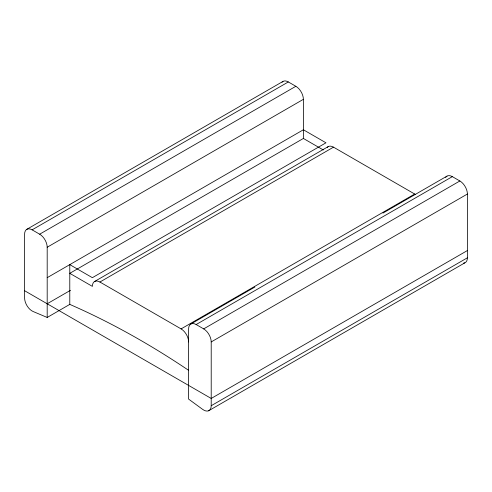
<?xml version="1.0" encoding="UTF-8"?>
<svg xmlns="http://www.w3.org/2000/svg" width="492" height="492" viewBox="0 0 492 492"><rect width="100%" height="100%" fill="white"/><g stroke="black" fill="none" stroke-linecap="round" stroke-linejoin="round"><path stroke-width="0.74" d="M26.808 229.321L282.998 81.414M188.485 370.23A822.852 475.075 60 0 0 69.784 304.388L47.189 317.457L33.222 311.559A10.652 6.15 60 0 1 24.6 297.974L24.6 234.198A10.652 6.15 60 0 1 32.128 229.85L288.324 81.943L295.852 86.291A10.652 6.15 60 0 1 303.386 99.329L303.386 138.461L69.784 273.331L92.373 286.375A10.652 6.15 60 0 1 99.907 282.027L333.508 147.157L414.688 194.026A10.652 6.15 60 0 1 415.365 194.451M32.128 229.85L39.661 234.198L295.852 86.291M47.189 317.457L47.189 247.242L303.386 99.329M47.189 277.679L303.386 129.765L325.975 142.809L92.373 277.679L69.784 264.635L69.784 304.413M47.189 303.767L70.479 290.317M94.581 281.498L328.182 146.628M99.907 282.027L181.087 328.896L414.688 194.026M190.822 324.019L254.868 287.039M382.967 213.085L447.013 176.105M467.4 257.802L211.209 405.716A10.652 6.15 60 0 1 202.587 409.338L188.614 399.104L188.614 328.896A10.652 6.15 60 0 1 196.148 324.548L452.339 176.634L459.872 180.982A10.652 6.15 60 0 1 467.4 194.026L467.4 257.802A10.652 6.15 60 0 1 463.378 263.177M196.148 324.548L203.676 328.896L459.872 180.982M211.209 405.716L211.209 341.934L467.4 194.026M467.4 250.545L211.209 398.458L24.6 290.723M208.602 410.789L464.792 262.876M303.386 138.461L323.318 149.974M203.676 328.896A10.652 6.15 60 0 1 211.209 341.934M39.661 234.198A10.652 6.15 60 0 1 47.189 247.242M445.647 177.477A10.652 6.15 60 0 1 452.339 176.634M282.021 82.238A10.652 6.15 60 0 1 288.324 81.943M181.087 328.896A10.652 6.15 60 0 1 188.614 341.94M327.205 147.459A10.652 6.15 60 0 1 333.508 147.157"/></g></svg>
